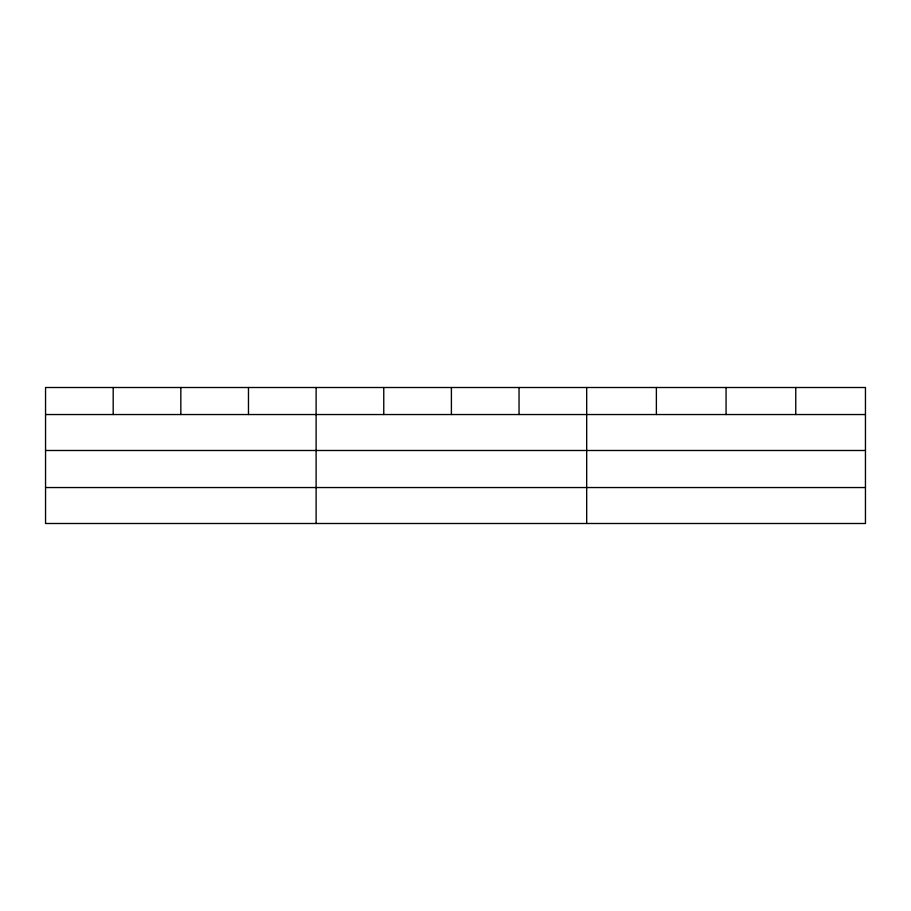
<?xml version="1.0" encoding="UTF-8"?>
<svg xmlns="http://www.w3.org/2000/svg" width="911" height="911" viewBox="0 0 911 911"><rect width="100%" height="100%" fill="white"/><g stroke="black" fill="none" stroke-linecap="round" stroke-linejoin="round"><path stroke-width="1.37" d="M865.45 450.49L865.45 387.505L45.55 387.505L45.55 523.495L865.45 523.495L865.45 450.49L45.55 450.49M45.55 414.539L865.45 414.539M45.55 487.544L865.45 487.544M795.758 387.505L795.758 414.539M726.067 387.505L726.067 414.539M656.375 387.505L656.375 414.539M586.684 387.505L586.684 523.495M519.042 387.505L519.042 414.539M451.4 387.505L451.4 414.539M383.759 387.505L383.759 414.539M316.117 387.505L316.117 523.495M248.475 387.505L248.475 414.539M180.834 387.505L180.834 414.539M113.192 387.505L113.192 414.539"/></g></svg>
